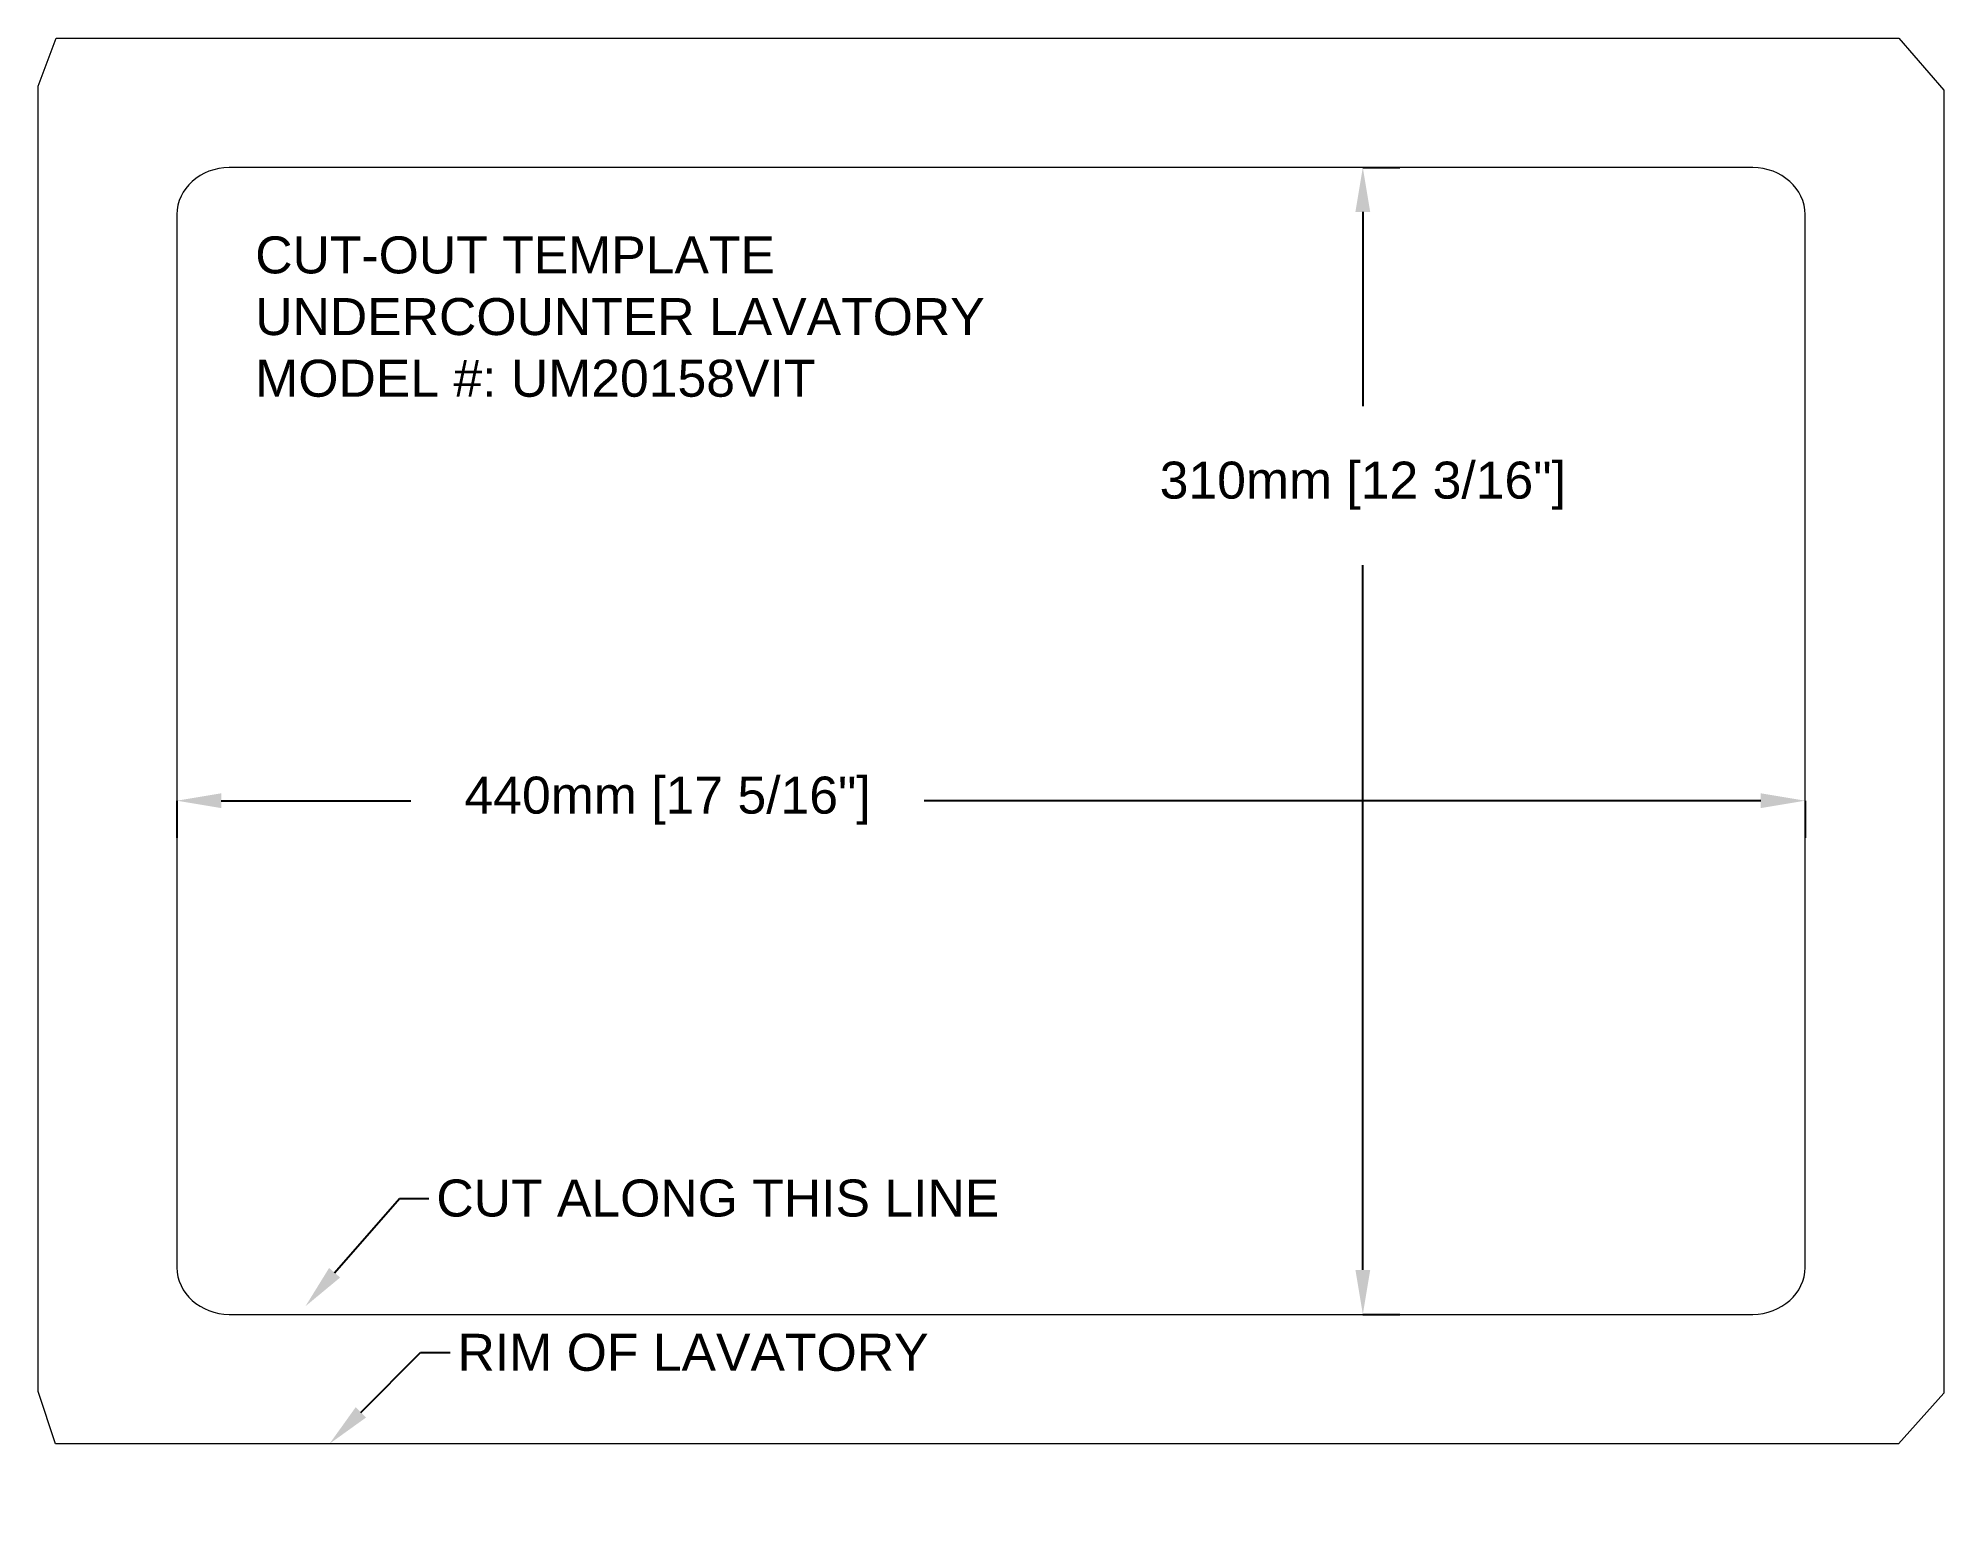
# Model space of a CAD drawing. Header units: millimetres. Extents: x 6060 to 6575, y 524 to 921.
import ezdxf
from ezdxf import colors
from ezdxf.entities.mleader import LeaderData, LeaderLine
from ezdxf.lldxf.tags import DXFTag
from ezdxf.math import Vec2, Vec3

# ---------------------------------------------------------------- set-up
doc = ezdxf.new("R2010")
doc.units = ezdxf.units.MM
doc.layers.add('layer 1', color=7, linetype='Continuous')
doc.styles.get("Standard").update_dxf_attribs({"font": 'arial.ttf'})
tags = doc.linetypes.add('New Line1', pattern=[0.8, 0.5, -0.3]).pattern_tags.tags
tags[6:7] = [DXFTag(74, 4), DXFTag(75, 0), DXFTag(340, '0'), DXFTag(46, 1.0), DXFTag(50, 0.0), DXFTag(44, 0.0), DXFTag(45, 0.0)]
tags[4:5] = [DXFTag(74, 4), DXFTag(75, 0), DXFTag(340, '0'), DXFTag(46, 1.0), DXFTag(50, 0.0), DXFTag(44, 0.0), DXFTag(45, 0.0)]
doc.dimstyles.new('ISO-25', dxfattribs={"dimtxt": 15, "dimasz": 20, "dimexe": 10, "dimexo": 15, "dimgap": 15, "dimtad": 0, "dimtih": 1, "dimtoh": 1, "dimdec": 0, "dimtxsty": 'Standard', "dimcen": 2.5, "dimadec": 0, "dimazin": 0, "dimtfac": 1, "dimtdec": 0, "dimtix": 1, "dimtofl": 0, "dimtmove": 0, "dimatfit": 3, "dimfxl": 130, "dimfxlon": 1, "dimarcsym": 0})

# ---------------------------------------------------------------- blocks, each defined once
blk = doc.blocks.new('*D27')
at = {"color": 0, "linetype": 'Continuous', "lineweight": -2, "transparency": 16777216}
for p, q in [((6417.86, 886.15), (6427.86, 886.15)), ((6417.86, 874.15), (6417.86, 821.62)), ((6417.86, 588.15), (6417.86, 778.67)), ((6417.86, 576.15), (6427.86, 576.15))]:
    blk.add_line(p, q, dxfattribs=at)
at = {"color": 0, "linetype": 'Continuous', "lineweight": 100, "transparency": 16777216}
for points in [[(6415.86, 874.15), (6419.86, 874.15), (6417.86, 886.15)], [(6415.86, 588.15), (6419.86, 588.15), (6417.86, 576.15)]]:
    blk.add_solid(points, dxfattribs=at)
at = {"layer": 'Defpoints', "color": 0, "linetype": 'Continuous', "lineweight": 100, "transparency": 16777216}
for p in [(6417.86, 886.15), (6417.86, 576.15), (6417.86, 576.15)]:
    blk.add_point(p, dxfattribs=at)
at = {"color": 0, "linetype": 'Continuous', "lineweight": 100, "transparency": 16777216, "insert": (6417.86, 800.15), "char_height": 10, "attachment_point": 5}
blk.add_mtext('310mm [12 3/16"]', dxfattribs=at)
blk = doc.blocks.new('*D45')
at = {"color": 0, "linetype": 'Continuous', "lineweight": -2, "transparency": 16777216}
for p, q in [((6097.38, 715), (6097.38, 705)), ((6109.38, 715), (6160.64, 715)), ((6525.38, 715), (6299.36, 715)), ((6537.38, 715), (6537.38, 705))]:
    blk.add_line(p, q, dxfattribs=at)
at = {"color": 0, "linetype": 'Continuous', "lineweight": 100, "transparency": 16777216}
for points in [[(6109.38, 717), (6109.38, 713), (6097.38, 715)], [(6525.38, 717), (6525.38, 713), (6537.38, 715)]]:
    blk.add_solid(points, dxfattribs=at)
at = {"layer": 'Defpoints', "color": 0, "linetype": 'Continuous', "lineweight": 100, "transparency": 16777216}
for p in [(6097.38, 720), (6537.38, 720), (6537.38, 715)]:
    blk.add_point(p, dxfattribs=at)
at = {"color": 0, "linetype": 'Continuous', "lineweight": 100, "transparency": 16777216, "insert": (6230, 715), "char_height": 10, "attachment_point": 5}
blk.add_mtext('440mm [17 5/16"]', dxfattribs=at)

msp = doc.modelspace()

# ---------------------------------------------------------------- linework, layer by layer
at = {"layer": 'layer 1', "color": 0, "linetype": 'New Line1', "lineweight": 0, "ltscale": 15}
msp.add_open_spline([(6562.68, 921.15), (6562.68, 921.15), (6064.76, 921.15), (6064.76, 921.15), (6064.76, 921.15), (6064.76, 921.15), (6059.88, 908.14), (6059.88, 908.14), (6059.88, 908.14), (6059.88, 908.14), (6059.88, 555.27), (6059.88, 555.27), (6059.88, 555.27), (6059.88, 555.27), (6064.58, 541.15), (6064.58, 541.15), (6064.58, 541.15), (6064.58, 541.15), (6562.64, 541.15), (6562.64, 541.15), (6562.64, 541.15), (6562.64, 541.15), (6574.88, 554.83), (6574.88, 554.83), (6574.88, 554.83), (6574.88, 554.83), (6574.88, 907.09), (6574.88, 907.09), (6574.88, 907.09), (6574.88, 907.09), (6562.68, 921.15), (6562.68, 921.15)], degree=3, knots=[0, 0, 0, 0, 0.125, 0.125, 0.125, 0.125, 0.25, 0.25, 0.25, 0.25, 0.375, 0.375, 0.375, 0.375, 0.5, 0.5, 0.5, 0.5, 0.625, 0.625, 0.625, 0.625, 0.75, 0.75, 0.75, 0.75, 0.875, 0.875, 0.875, 0.875, 1, 1, 1, 1], dxfattribs=at)
at = {"layer": 'layer 1', "color": 0, "lineweight": 0}
msp.add_open_spline([(6111.54, 886.15), (6111.54, 886.15), (6523.22, 886.15), (6523.22, 886.15), (6523.22, 886.15), (6531.01, 886.15), (6537.38, 880.43), (6537.38, 873.45), (6537.38, 873.45), (6537.38, 873.45), (6537.38, 588.85), (6537.38, 588.85), (6537.38, 588.85), (6537.38, 581.86), (6531.01, 576.15), (6523.22, 576.15), (6523.22, 576.15), (6523.22, 576.15), (6111.54, 576.15), (6111.54, 576.15), (6111.54, 576.15), (6103.75, 576.15), (6097.38, 581.86), (6097.38, 588.85), (6097.38, 588.85), (6097.38, 588.85), (6097.38, 873.45), (6097.38, 873.45), (6097.38, 873.45), (6097.38, 880.43), (6103.75, 886.15), (6111.54, 886.15)], degree=3, knots=[0, 0, 0, 0, 0.125, 0.125, 0.125, 0.125, 0.25, 0.25, 0.25, 0.25, 0.375, 0.375, 0.375, 0.375, 0.5, 0.5, 0.5, 0.5, 0.625, 0.625, 0.625, 0.625, 0.75, 0.75, 0.75, 0.75, 0.875, 0.875, 0.875, 0.875, 1, 1, 1, 1], dxfattribs=at)

# ---------------------------------------------------------------- texts
at = {"color": 0, "insert": (6118.55, 867.54), "char_height": 10, "width": 293.0146, "attachment_point": 1}
msp.add_mtext('CUT-OUT TEMPLATE  \\PUNDERCOUNTER LAVATORY \\PMODEL #: UM20158VIT', dxfattribs=at)

# ---------------------------------------------------------------- dimensions: what is measured, and where the dimension line sits
at = {"linetype": 'Continuous', "lineweight": 100}
dim = msp.add_linear_dim(base=(6417.86, 576.15), p1=(6417.86, 886.15), p2=(6417.86, 576.15), angle=90, dimstyle='ISO-25', override={"dimtxt": 10, "dimasz": 12, "dimpost": 'mm'}, dxfattribs=at)
dim.commit()
dim.dimension.update_dxf_attribs({"geometry": '*D27', "text_midpoint": (6417.86, 800.15), "dimtype": 160})
dim = msp.add_linear_dim(base=(6537.38, 715), p1=(6097.38, 720), p2=(6537.38, 720), dimstyle='ISO-25', override={"dimtxt": 10, "dimasz": 12, "dimpost": 'mm'}, dxfattribs=at)
dim.commit()
dim.dimension.update_dxf_attribs({"geometry": '*D45', "text_midpoint": (6230, 715), "dimtype": 160})

# ---------------------------------------------------------------- leaders
ml = msp.add_multileader_mtext('Standard', dxfattribs=at)
ml.set_content('CUT ALONG THIS LINE', color=256)
ml.set_leader_properties()
ml.build(insert=Vec2(0, 0))
ml.multileader.update_dxf_attribs({"text_right_attachment_type": 6, "arrow_head_size": 12})
ctx = ml.context
ctx.base_point, ctx.char_height, ctx.arrow_head_size, ctx.plane_origin = Vec3(6165.5, 607.5), 10, 12, Vec3(6154.63, 600.84)
ctx.right_attachment = 6
notes = []
notes.append((ctx, [(0, (1, 1, 0), (6157.5, 607.5), (1, 0), 8, [(0, [(6132.13, 578.34)], 0, [])])]))
ctx.mtext.insert, ctx.mtext.flow_direction = Vec3(6167.5, 612.59), 5
ml = msp.add_multileader_mtext('Standard', dxfattribs=at)
ml.set_content('RIM OF LAVATORY', color=256)
ml.set_leader_properties()
ml.build(insert=Vec2(0, 0))
ml.multileader.update_dxf_attribs({"text_right_attachment_type": 6, "arrow_head_size": 12})
ctx = ml.context
ctx.base_point, ctx.char_height, ctx.arrow_head_size, ctx.plane_origin = Vec3(6171.23, 565.81), 10, 12, Vec3(6128.12, 545.54)
ctx.right_attachment = 6
notes.append((ctx, [(0, (1, 1, 0), (6163.23, 565.81), (1, 0), 8, [(0, [(6138.62, 541.15)], 0, [])])]))
ctx.mtext.insert, ctx.mtext.flow_direction = Vec3(6173.23, 570.89), 5
for ctx, leaders in notes:
    for number, flags, end, landing, length, lines in leaders:
        leader = LeaderData()
        leader.index, (leader.has_last_leader_line, leader.has_dogleg_vector, leader.attachment_direction) = number, flags
        leader.last_leader_point, leader.dogleg_vector, leader.dogleg_length = Vec3(end), Vec3(landing), length
        for number, points, colour, breaks in lines:
            line = LeaderLine()
            line.index, line.vertices, line.color, line.breaks = number, Vec3.list(points), colors.encode_raw_color(colour), breaks
            leader.lines.append(line)
        ctx.leaders.append(leader)

doc.saveas('drawing.dxf')
